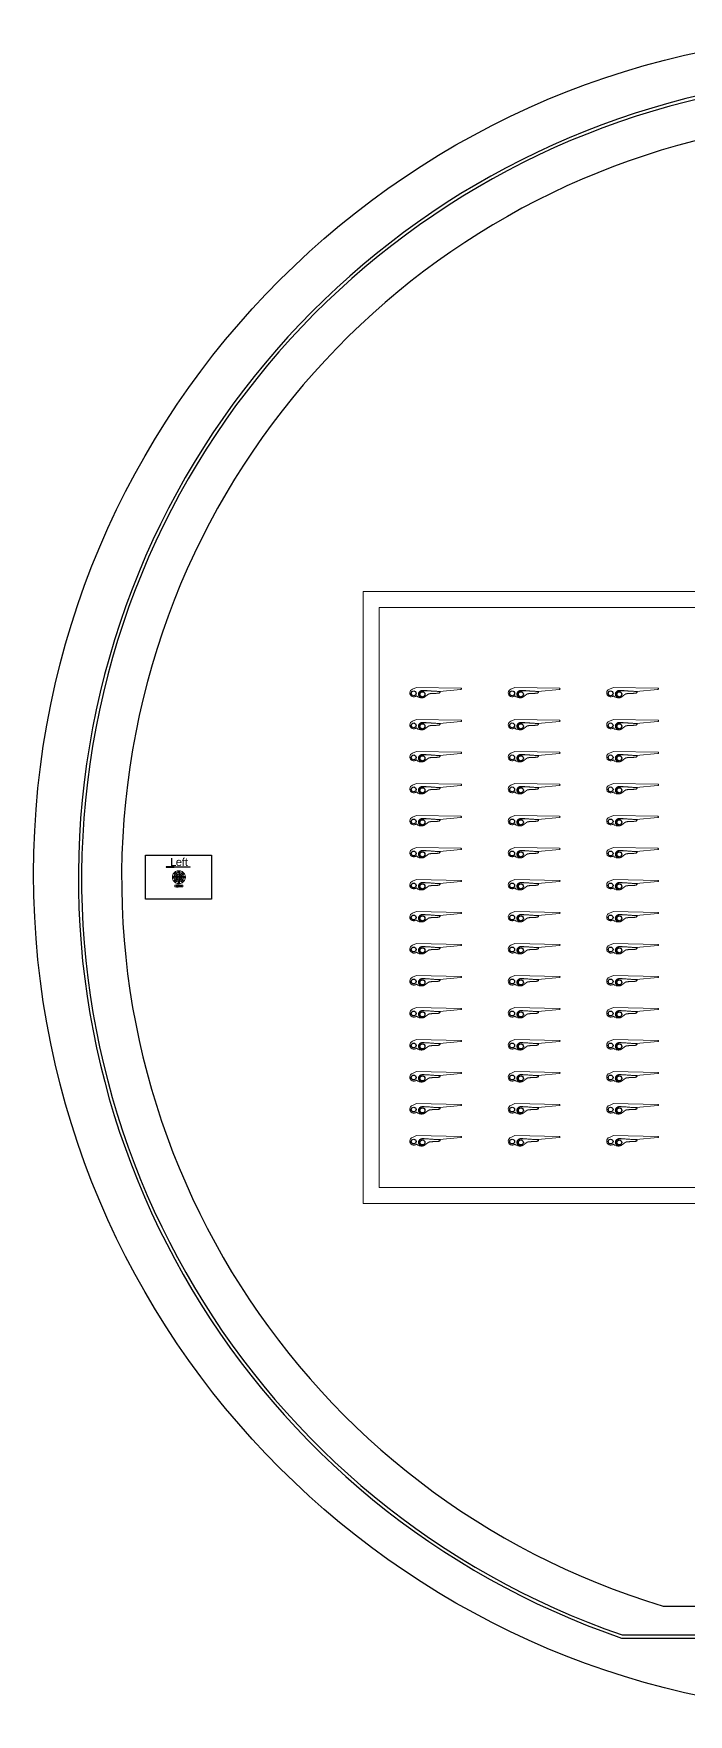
# Model space of a CAD drawing. Header units: inches. Extents: x -52997 to 52003, y -52254 to 52746.
# Drawn here: x -52997 to -12118, y -52254 to 52746 of the extents above; entities that cross this region are included whole.
import ezdxf

# ---------------------------------------------------------------- set-up
doc = ezdxf.new("R2010")
doc.units = ezdxf.units.IN
doc.header["$MEASUREMENT"] = 0
doc.layers.add('1', color=1, linetype='Continuous')
doc.layers.add('2', color=140, linetype='Continuous', lineweight=0)
doc.layers.add('3', color=90, linetype='Continuous', lineweight=0)
doc.styles.get("Standard").update_dxf_attribs({"font": 'Arial.ttf'})

msp = doc.modelspace()

# ---------------------------------------------------------------- linework, layer by layer
at = {"layer": '1'}
for points in [[(-16283, -47486), (0, -47486), (16283, -47486, 5.9991074)], [(-16250, -47286), (0, -47286), (16250, -47286, 5.9868124)], [(-13686, -45486), (0, -45486), (13686, -45486, 6.7943215)]]:
    msp.add_lwpolyline(points, format="xyb", close=True, dxfattribs=at)
for points in [[(-46017, 1425), (-41888, 1425), (-41891, -1324), (-46017, -1324)], [(-44222, 686), (-44272, 686), (-44722, 686), (-44722, 666), (-44222, 666)], [(-44228, 97), (-44329, 97), (-44329, -3), (-44228, -3)], [(-44106, 292), (-44178, 363), (-44248, 293), (-44177, 221)], [(-43982, 343), (-43982, 444), (-43882, 444), (-43882, 343)], [(-43759, 292), (-43687, 363), (-43616, 293), (-43688, 221)], [(-43637, 97), (-43536, 97), (-43536, -3), (-43637, -3)], [(-44177, -126), (-44248, -198), (-44178, -269), (-44106, -197)], [(-43982, -248), (-43982, -350), (-43882, -350), (-43882, -248)], [(-43759, -197), (-43687, -269), (-43616, -198), (-43688, -126)]]:
    msp.add_lwpolyline(points, close=True, dxfattribs=at)
at = {"layer": '1', "linetype": 'Continuous'}
msp.add_lwpolyline([(-43982, -146), (-43982, -73), (-44034, -125, -0.1270167), (-44105, -54), (-44053, -3), (-43982, -3), (-43982, 97), (-44053, 97), (-44105, 149, -0.1270167), (-44034, 220), (-43982, 168), (-43982, 241, -0.1270167), (-43882, 241), (-43882, 168), (-43831, 220, -0.1270167), (-43760, 149), (-43812, 97), (-43882, 97), (-43882, -3), (-43812, -3), (-43760, -54, -0.1270167), (-43831, -125), (-43882, -73), (-43882, -146)], format="xyb", close=True, dxfattribs=at)
for points in [[(-44082, -450), (-44082, -550), (-43982, -550), (-43982, -450)], [(-43782, -450), (-43782, -550), (-43882, -550), (-43882, -450)]]:
    msp.add_lwpolyline(points, close=True, dxfattribs=at)
at = {"layer": '1'}
for centre, radius in [((-497, 246), 52500), ((-29268, 11530), 151), ((-28723, 11476), 156), ((-23121, 11530), 151), ((-22575, 11476), 156), ((-16974, 11530), 151), ((-16428, 11476), 156), ((-29268, 9530), 151), ((-28723, 9476), 156), ((-23121, 9530), 151), ((-22575, 9476), 156), ((-16974, 9530), 151), ((-16428, 9476), 156), ((-29268, 7530), 151), ((-28723, 7476), 156), ((-23121, 7530), 151), ((-22575, 7476), 156), ((-16974, 7530), 151), ((-16428, 7476), 156), ((-29268, 5530), 151), ((-28723, 5476), 156), ((-23121, 5530), 151), ((-22575, 5476), 156), ((-16974, 5530), 151), ((-16428, 5476), 156), ((-29268, 3530), 151), ((-28723, 3476), 156), ((-23121, 3530), 151), ((-22575, 3476), 156), ((-16974, 3530), 151), ((-16428, 3476), 156), ((-29268, 1530), 151), ((-28723, 1476), 156), ((-23121, 1530), 151), ((-22575, 1476), 156), ((-16974, 1530), 151), ((-16428, 1476), 156), ((-29268, -470), 151), ((-28723, -524), 156), ((-23121, -470), 151), ((-22575, -524), 156), ((-16974, -470), 151), ((-16428, -524), 156), ((-29268, -2470), 151), ((-28723, -2524), 156), ((-23121, -2470), 151), ((-22575, -2524), 156), ((-16974, -2470), 151), ((-16428, -2524), 156), ((-29268, -4470), 151), ((-28723, -4524), 156), ((-23121, -4470), 151), ((-22575, -4524), 156), ((-16974, -4470), 151), ((-16428, -4524), 156), ((-29268, -6470), 151), ((-28723, -6524), 156), ((-23121, -6470), 151), ((-22575, -6524), 156), ((-16974, -6470), 151), ((-16428, -6524), 156), ((-29268, -8470), 151), ((-28723, -8524), 156), ((-23121, -8470), 151), ((-22575, -8524), 156), ((-16974, -8470), 151), ((-16428, -8524), 156), ((-29268, -10470), 151), ((-28723, -10524), 156), ((-23121, -10470), 151), ((-22575, -10524), 156), ((-16974, -10470), 151), ((-16428, -10524), 156), ((-29268, -12470), 151), ((-28723, -12524), 156), ((-23121, -12470), 151), ((-22575, -12524), 156), ((-16974, -12470), 151), ((-16428, -12524), 156), ((-29268, -14470), 151), ((-28723, -14524), 156), ((-23121, -14470), 151), ((-22575, -14524), 156), ((-16974, -14470), 151), ((-16428, -14524), 156), ((-29268, -16470), 151), ((-28723, -16524), 156), ((-23121, -16470), 151), ((-22575, -16524), 156), ((-16974, -16470), 151), ((-16428, -16524), 156)]:
    msp.add_circle(centre, radius, dxfattribs=at)
at = {"layer": '2'}
for points in [[(-16283, -47486), (0, -47486), (16283, -47486, 5.9991074)], [(-16250, -47286), (0, -47286), (16250, -47286, 5.9868124)], [(-13686, -45486), (0, -45486), (13686, -45486, 6.7943215)]]:
    msp.add_lwpolyline(points, format="xyb", close=True, dxfattribs=at)
for points in [[(32577, 17900), (32577, -20347), (-32423, -20347), (-32423, 17900)], [(31577, 16900), (31577, -19347), (-31423, -19347), (-31423, 16900)], [(-46017, 1425), (-41888, 1425), (-41891, -1324), (-46017, -1324)], [(-43722, 686), (-43722, 666), (-44222, 666), (-44222, 686), (-43772, 686)]]:
    msp.add_lwpolyline(points, close=True, dxfattribs=at)
at = {"layer": '2', "linetype": 'Continuous'}
for points in [[(-44228, 97, -0.1131041), (-44177, 221), (-44105, 149, 0.070124), (-44126, 97)], [(-44106, 292), (-44034, 220, -0.070124), (-43982, 241), (-43982, 343, 0.1131041)], [(-44053, 97), (-43982, 97), (-43982, 168), (-44034, 220, 0.1270167), (-44105, 149)], [(-43882, 241), (-43882, 343, -0.1131041), (-43759, 292), (-43831, 220, 0.070124)], [(-43882, 168), (-43882, 97), (-43812, 97), (-43760, 149, 0.1270167), (-43831, 220)], [(-43760, 149), (-43688, 221, -0.1131041), (-43637, 97), (-43739, 97, 0.070124)], [(-44177, -126, -0.1131041), (-44228, -3), (-44126, -3, 0.070124), (-44105, -54)], [(-44106, -197), (-44034, -125, 0.070124), (-43982, -146), (-43982, -248, -0.1131041)], [(-43982, -73), (-44034, -125, -0.1270167), (-44105, -54), (-44053, -3), (-43982, -3)], [(-43812, -3), (-43882, -3), (-43882, -73), (-43831, -125, 0.1270167), (-43760, -54)], [(-43882, -248), (-43882, -146, 0.070124), (-43831, -125), (-43759, -197, -0.1131041)], [(-43688, -126), (-43760, -54, 0.070124), (-43739, -3), (-43637, -3, -0.1131041)]]:
    msp.add_lwpolyline(points, format="xyb", close=True, dxfattribs=at)
for points in [[(-43982, -3), (-43882, -3), (-43882, 97), (-43982, 97)], [(-43982, -450), (-43882, -450), (-43882, -550), (-43982, -550)]]:
    msp.add_lwpolyline(points, close=True, dxfattribs=at)
at = {"layer": '2'}
msp.add_circle((-497, 246), 52500, dxfattribs=at)
for points in [[(-28666, 11716), (-28926, 11740), (-28974, 11495), (-28958, 11279), (-28792, 11251), (-28644, 11243), (-28553, 11327), (-28421, 11425), (-28342, 11486), (-28280, 11522), (-28026, 11526), (-27861, 11526), (-27686, 11547), (-27449, 11662), (-27886, 11659), (-28179, 11684), (-28666, 11716)], [(-22519, 11716), (-22779, 11740), (-22827, 11495), (-22811, 11279), (-22645, 11251), (-22496, 11243), (-22405, 11327), (-22274, 11425), (-22195, 11486), (-22133, 11522), (-21879, 11526), (-21714, 11526), (-21538, 11547), (-21301, 11662), (-21739, 11659), (-22031, 11684), (-22519, 11716)], [(-16371, 11716), (-16632, 11740), (-16679, 11495), (-16664, 11279), (-16497, 11251), (-16349, 11243), (-16258, 11327), (-16127, 11425), (-16048, 11486), (-15985, 11522), (-15732, 11526), (-15567, 11526), (-15391, 11547), (-15154, 11662), (-15592, 11659), (-15884, 11684), (-16371, 11716)], [(-28666, 9716), (-28926, 9740), (-28974, 9495), (-28958, 9279), (-28792, 9251), (-28644, 9243), (-28553, 9327), (-28421, 9425), (-28342, 9486), (-28280, 9522), (-28026, 9526), (-27861, 9526), (-27686, 9547), (-27449, 9662), (-27886, 9659), (-28179, 9684), (-28666, 9716)], [(-22519, 9716), (-22779, 9740), (-22827, 9495), (-22811, 9279), (-22645, 9251), (-22496, 9243), (-22405, 9327), (-22274, 9425), (-22195, 9486), (-22133, 9522), (-21879, 9526), (-21714, 9526), (-21538, 9547), (-21301, 9662), (-21739, 9659), (-22031, 9684), (-22519, 9716)], [(-16371, 9716), (-16632, 9740), (-16679, 9495), (-16664, 9279), (-16497, 9251), (-16349, 9243), (-16258, 9327), (-16127, 9425), (-16048, 9486), (-15985, 9522), (-15732, 9526), (-15567, 9526), (-15391, 9547), (-15154, 9662), (-15592, 9659), (-15884, 9684), (-16371, 9716)], [(-28666, 7716), (-28926, 7740), (-28974, 7495), (-28958, 7279), (-28792, 7251), (-28644, 7243), (-28553, 7327), (-28421, 7425), (-28342, 7486), (-28280, 7522), (-28026, 7526), (-27861, 7526), (-27686, 7547), (-27449, 7662), (-27886, 7659), (-28179, 7684), (-28666, 7716)], [(-22519, 7716), (-22779, 7740), (-22827, 7495), (-22811, 7279), (-22645, 7251), (-22496, 7243), (-22405, 7327), (-22274, 7425), (-22195, 7486), (-22133, 7522), (-21879, 7526), (-21714, 7526), (-21538, 7547), (-21301, 7662), (-21739, 7659), (-22031, 7684), (-22519, 7716)], [(-16371, 7716), (-16632, 7740), (-16679, 7495), (-16664, 7279), (-16497, 7251), (-16349, 7243), (-16258, 7327), (-16127, 7425), (-16048, 7486), (-15985, 7522), (-15732, 7526), (-15567, 7526), (-15391, 7547), (-15154, 7662), (-15592, 7659), (-15884, 7684), (-16371, 7716)], [(-28666, 5716), (-28926, 5740), (-28974, 5495), (-28958, 5279), (-28792, 5251), (-28644, 5243), (-28553, 5327), (-28421, 5425), (-28342, 5486), (-28280, 5522), (-28026, 5526), (-27861, 5526), (-27686, 5547), (-27449, 5662), (-27886, 5659), (-28179, 5684), (-28666, 5716)], [(-22519, 5716), (-22779, 5740), (-22827, 5495), (-22811, 5279), (-22645, 5251), (-22496, 5243), (-22405, 5327), (-22274, 5425), (-22195, 5486), (-22133, 5522), (-21879, 5526), (-21714, 5526), (-21538, 5547), (-21301, 5662), (-21739, 5659), (-22031, 5684), (-22519, 5716)], [(-16371, 5716), (-16632, 5740), (-16679, 5495), (-16664, 5279), (-16497, 5251), (-16349, 5243), (-16258, 5327), (-16127, 5425), (-16048, 5486), (-15985, 5522), (-15732, 5526), (-15567, 5526), (-15391, 5547), (-15154, 5662), (-15592, 5659), (-15884, 5684), (-16371, 5716)], [(-28666, 3716), (-28926, 3740), (-28974, 3495), (-28958, 3279), (-28792, 3251), (-28644, 3243), (-28553, 3327), (-28421, 3425), (-28342, 3486), (-28280, 3522), (-28026, 3526), (-27861, 3526), (-27686, 3547), (-27449, 3662), (-27886, 3659), (-28179, 3684), (-28666, 3716)], [(-22519, 3716), (-22779, 3740), (-22827, 3495), (-22811, 3279), (-22645, 3251), (-22496, 3243), (-22405, 3327), (-22274, 3425), (-22195, 3486), (-22133, 3522), (-21879, 3526), (-21714, 3526), (-21538, 3547), (-21301, 3662), (-21739, 3659), (-22031, 3684), (-22519, 3716)], [(-16371, 3716), (-16632, 3740), (-16679, 3495), (-16664, 3279), (-16497, 3251), (-16349, 3243), (-16258, 3327), (-16127, 3425), (-16048, 3486), (-15985, 3522), (-15732, 3526), (-15567, 3526), (-15391, 3547), (-15154, 3662), (-15592, 3659), (-15884, 3684), (-16371, 3716)], [(-28666, 1716), (-28926, 1740), (-28974, 1495), (-28958, 1279), (-28792, 1251), (-28644, 1243), (-28553, 1327), (-28421, 1425), (-28342, 1486), (-28280, 1522), (-28026, 1526), (-27861, 1526), (-27686, 1547), (-27449, 1662), (-27886, 1659), (-28179, 1684), (-28666, 1716)], [(-22519, 1716), (-22779, 1740), (-22827, 1495), (-22811, 1279), (-22645, 1251), (-22496, 1243), (-22405, 1327), (-22274, 1425), (-22195, 1486), (-22133, 1522), (-21879, 1526), (-21714, 1526), (-21538, 1547), (-21301, 1662), (-21739, 1659), (-22031, 1684), (-22519, 1716)], [(-16371, 1716), (-16632, 1740), (-16679, 1495), (-16664, 1279), (-16497, 1251), (-16349, 1243), (-16258, 1327), (-16127, 1425), (-16048, 1486), (-15985, 1522), (-15732, 1526), (-15567, 1526), (-15391, 1547), (-15154, 1662), (-15592, 1659), (-15884, 1684), (-16371, 1716)], [(-28666, -284), (-28926, -260), (-28974, -505), (-28958, -721), (-28792, -749), (-28644, -757), (-28553, -673), (-28421, -575), (-28342, -514), (-28280, -478), (-28026, -474), (-27861, -474), (-27686, -453), (-27449, -338), (-27886, -341), (-28179, -316), (-28666, -284)], [(-22519, -284), (-22779, -260), (-22827, -505), (-22811, -721), (-22645, -749), (-22496, -757), (-22405, -673), (-22274, -575), (-22195, -514), (-22133, -478), (-21879, -474), (-21714, -474), (-21538, -453), (-21301, -338), (-21739, -341), (-22031, -316), (-22519, -284)], [(-16371, -284), (-16632, -260), (-16679, -505), (-16664, -721), (-16497, -749), (-16349, -757), (-16258, -673), (-16127, -575), (-16048, -514), (-15985, -478), (-15732, -474), (-15567, -474), (-15391, -453), (-15154, -338), (-15592, -341), (-15884, -316), (-16371, -284)], [(-28666, -2284), (-28926, -2260), (-28974, -2505), (-28958, -2721), (-28792, -2749), (-28644, -2757), (-28553, -2673), (-28421, -2575), (-28342, -2514), (-28280, -2478), (-28026, -2474), (-27861, -2474), (-27686, -2453), (-27449, -2338), (-27886, -2341), (-28179, -2316), (-28666, -2284)], [(-22519, -2284), (-22779, -2260), (-22827, -2505), (-22811, -2721), (-22645, -2749), (-22496, -2757), (-22405, -2673), (-22274, -2575), (-22195, -2514), (-22133, -2478), (-21879, -2474), (-21714, -2474), (-21538, -2453), (-21301, -2338), (-21739, -2341), (-22031, -2316), (-22519, -2284)], [(-16371, -2284), (-16632, -2260), (-16679, -2505), (-16664, -2721), (-16497, -2749), (-16349, -2757), (-16258, -2673), (-16127, -2575), (-16048, -2514), (-15985, -2478), (-15732, -2474), (-15567, -2474), (-15391, -2453), (-15154, -2338), (-15592, -2341), (-15884, -2316), (-16371, -2284)], [(-28666, -4284), (-28926, -4260), (-28974, -4505), (-28958, -4721), (-28792, -4749), (-28644, -4757), (-28553, -4673), (-28421, -4575), (-28342, -4514), (-28280, -4478), (-28026, -4474), (-27861, -4474), (-27686, -4453), (-27449, -4338), (-27886, -4341), (-28179, -4316), (-28666, -4284)], [(-22519, -4284), (-22779, -4260), (-22827, -4505), (-22811, -4721), (-22645, -4749), (-22496, -4757), (-22405, -4673), (-22274, -4575), (-22195, -4514), (-22133, -4478), (-21879, -4474), (-21714, -4474), (-21538, -4453), (-21301, -4338), (-21739, -4341), (-22031, -4316), (-22519, -4284)], [(-16371, -4284), (-16632, -4260), (-16679, -4505), (-16664, -4721), (-16497, -4749), (-16349, -4757), (-16258, -4673), (-16127, -4575), (-16048, -4514), (-15985, -4478), (-15732, -4474), (-15567, -4474), (-15391, -4453), (-15154, -4338), (-15592, -4341), (-15884, -4316), (-16371, -4284)], [(-28666, -6284), (-28926, -6260), (-28974, -6505), (-28958, -6721), (-28792, -6749), (-28644, -6757), (-28553, -6673), (-28421, -6575), (-28342, -6514), (-28280, -6478), (-28026, -6474), (-27861, -6474), (-27686, -6453), (-27449, -6338), (-27886, -6341), (-28179, -6316), (-28666, -6284)], [(-22519, -6284), (-22779, -6260), (-22827, -6505), (-22811, -6721), (-22645, -6749), (-22496, -6757), (-22405, -6673), (-22274, -6575), (-22195, -6514), (-22133, -6478), (-21879, -6474), (-21714, -6474), (-21538, -6453), (-21301, -6338), (-21739, -6341), (-22031, -6316), (-22519, -6284)], [(-16371, -6284), (-16632, -6260), (-16679, -6505), (-16664, -6721), (-16497, -6749), (-16349, -6757), (-16258, -6673), (-16127, -6575), (-16048, -6514), (-15985, -6478), (-15732, -6474), (-15567, -6474), (-15391, -6453), (-15154, -6338), (-15592, -6341), (-15884, -6316), (-16371, -6284)], [(-28666, -8284), (-28926, -8260), (-28974, -8505), (-28958, -8721), (-28792, -8749), (-28644, -8757), (-28553, -8673), (-28421, -8575), (-28342, -8514), (-28280, -8478), (-28026, -8474), (-27861, -8474), (-27686, -8453), (-27449, -8338), (-27886, -8341), (-28179, -8316), (-28666, -8284)], [(-22519, -8284), (-22779, -8260), (-22827, -8505), (-22811, -8721), (-22645, -8749), (-22496, -8757), (-22405, -8673), (-22274, -8575), (-22195, -8514), (-22133, -8478), (-21879, -8474), (-21714, -8474), (-21538, -8453), (-21301, -8338), (-21739, -8341), (-22031, -8316), (-22519, -8284)], [(-16371, -8284), (-16632, -8260), (-16679, -8505), (-16664, -8721), (-16497, -8749), (-16349, -8757), (-16258, -8673), (-16127, -8575), (-16048, -8514), (-15985, -8478), (-15732, -8474), (-15567, -8474), (-15391, -8453), (-15154, -8338), (-15592, -8341), (-15884, -8316), (-16371, -8284)], [(-28666, -10284), (-28926, -10260), (-28974, -10505), (-28958, -10721), (-28792, -10749), (-28644, -10757), (-28553, -10673), (-28421, -10575), (-28342, -10514), (-28280, -10478), (-28026, -10474), (-27861, -10474), (-27686, -10453), (-27449, -10338), (-27886, -10341), (-28179, -10316), (-28666, -10284)], [(-22519, -10284), (-22779, -10260), (-22827, -10505), (-22811, -10721), (-22645, -10749), (-22496, -10757), (-22405, -10673), (-22274, -10575), (-22195, -10514), (-22133, -10478), (-21879, -10474), (-21714, -10474), (-21538, -10453), (-21301, -10338), (-21739, -10341), (-22031, -10316), (-22519, -10284)], [(-16371, -10284), (-16632, -10260), (-16679, -10505), (-16664, -10721), (-16497, -10749), (-16349, -10757), (-16258, -10673), (-16127, -10575), (-16048, -10514), (-15985, -10478), (-15732, -10474), (-15567, -10474), (-15391, -10453), (-15154, -10338), (-15592, -10341), (-15884, -10316), (-16371, -10284)], [(-28666, -12284), (-28926, -12260), (-28974, -12505), (-28958, -12721), (-28792, -12749), (-28644, -12757), (-28553, -12673), (-28421, -12575), (-28342, -12514), (-28280, -12478), (-28026, -12474), (-27861, -12474), (-27686, -12453), (-27449, -12338), (-27886, -12341), (-28179, -12316), (-28666, -12284)], [(-22519, -12284), (-22779, -12260), (-22827, -12505), (-22811, -12721), (-22645, -12749), (-22496, -12757), (-22405, -12673), (-22274, -12575), (-22195, -12514), (-22133, -12478), (-21879, -12474), (-21714, -12474), (-21538, -12453), (-21301, -12338), (-21739, -12341), (-22031, -12316), (-22519, -12284)], [(-16371, -12284), (-16632, -12260), (-16679, -12505), (-16664, -12721), (-16497, -12749), (-16349, -12757), (-16258, -12673), (-16127, -12575), (-16048, -12514), (-15985, -12478), (-15732, -12474), (-15567, -12474), (-15391, -12453), (-15154, -12338), (-15592, -12341), (-15884, -12316), (-16371, -12284)], [(-28666, -14284), (-28926, -14260), (-28974, -14505), (-28958, -14721), (-28792, -14749), (-28644, -14757), (-28553, -14673), (-28421, -14575), (-28342, -14514), (-28280, -14478), (-28026, -14474), (-27861, -14474), (-27686, -14453), (-27449, -14338), (-27886, -14341), (-28179, -14316), (-28666, -14284)], [(-22519, -14284), (-22779, -14260), (-22827, -14505), (-22811, -14721), (-22645, -14749), (-22496, -14757), (-22405, -14673), (-22274, -14575), (-22195, -14514), (-22133, -14478), (-21879, -14474), (-21714, -14474), (-21538, -14453), (-21301, -14338), (-21739, -14341), (-22031, -14316), (-22519, -14284)], [(-16371, -14284), (-16632, -14260), (-16679, -14505), (-16664, -14721), (-16497, -14749), (-16349, -14757), (-16258, -14673), (-16127, -14575), (-16048, -14514), (-15985, -14478), (-15732, -14474), (-15567, -14474), (-15391, -14453), (-15154, -14338), (-15592, -14341), (-15884, -14316), (-16371, -14284)], [(-28666, -16284), (-28926, -16260), (-28974, -16505), (-28958, -16721), (-28792, -16749), (-28644, -16757), (-28553, -16673), (-28421, -16575), (-28342, -16514), (-28280, -16478), (-28026, -16474), (-27861, -16474), (-27686, -16453), (-27449, -16338), (-27886, -16341), (-28179, -16316), (-28666, -16284)], [(-22519, -16284), (-22779, -16260), (-22827, -16505), (-22811, -16721), (-22645, -16749), (-22496, -16757), (-22405, -16673), (-22274, -16575), (-22195, -16514), (-22133, -16478), (-21879, -16474), (-21714, -16474), (-21538, -16453), (-21301, -16338), (-21739, -16341), (-22031, -16316), (-22519, -16284)], [(-16371, -16284), (-16632, -16260), (-16679, -16505), (-16664, -16721), (-16497, -16749), (-16349, -16757), (-16258, -16673), (-16127, -16575), (-16048, -16514), (-15985, -16478), (-15732, -16474), (-15567, -16474), (-15391, -16453), (-15154, -16338), (-15592, -16341), (-15884, -16316), (-16371, -16284)]]:
    msp.add_rational_spline(points, [1, 0.814714166428, 1, 0.814714166428, 1, 0.814714166428, 1, 0.814714166428, 1, 0.842751075352, 1, 0.848390095596, 1, 0.848390095596, 1, 0.848390095596, 1], degree=2, knots=[0, 0, 0, 1.2371205, 1.2371205, 2.4742409, 2.4742409, 3.7113614, 3.7113614, 4.9484819, 4.9484819, 6.0853273, 6.0853273, 7.2010466, 7.2010466, 8.3167659, 8.3167659, 9.4324852, 9.4324852, 9.4324852], dxfattribs=at)
at = {"layer": '3'}
for points in [[(-16283, -47486), (0, -47486), (16283, -47486, 5.9991074)], [(-16283, -47486), (0, -47486), (16283, -47486, 5.9991074)], [(-16250, -47286), (0, -47286), (16250, -47286, 5.9868124)], [(-16250, -47286), (0, -47286), (16250, -47286, 5.9868124)], [(-13686, -45486), (0, -45486), (13686, -45486, 6.7943215)], [(-13686, -45486), (0, -45486), (13686, -45486, 6.7943215)], [(-29097, 11903), (-26321, 11850, -1.1624846), (-26318, 11779), (-27666, 11650), (-28713, 11691, 0.9976551), (-28719, 11272, -0.31778), (-29092, 11372, -1.2120691), (-29345, 11793)], [(-22949, 11903), (-20174, 11850, -1.1624846), (-20171, 11779), (-21518, 11650), (-22566, 11691, 0.9976551), (-22572, 11272, -0.31778), (-22945, 11372, -1.2120691), (-23198, 11793)], [(-16802, 11903), (-14026, 11850, -1.1624846), (-14024, 11779), (-15371, 11650), (-16418, 11691, 0.9976551), (-16424, 11272, -0.31778), (-16798, 11372, -1.2120691), (-17051, 11793)], [(-29097, 9903), (-26321, 9850, -1.1624846), (-26318, 9779), (-27666, 9650), (-28713, 9691, 0.9976551), (-28719, 9272, -0.31778), (-29092, 9372, -1.2120691), (-29345, 9793)], [(-22949, 9903), (-20174, 9850, -1.1624846), (-20171, 9779), (-21518, 9650), (-22566, 9691, 0.9976551), (-22572, 9272, -0.31778), (-22945, 9372, -1.2120691), (-23198, 9793)], [(-16802, 9903), (-14026, 9850, -1.1624846), (-14024, 9779), (-15371, 9650), (-16418, 9691, 0.9976551), (-16424, 9272, -0.31778), (-16798, 9372, -1.2120691), (-17051, 9793)], [(-29097, 7903), (-26321, 7850, -1.1624846), (-26318, 7779), (-27666, 7650), (-28713, 7691, 0.9976551), (-28719, 7272, -0.31778), (-29092, 7372, -1.2120691), (-29345, 7793)], [(-22949, 7903), (-20174, 7850, -1.1624846), (-20171, 7779), (-21518, 7650), (-22566, 7691, 0.9976551), (-22572, 7272, -0.31778), (-22945, 7372, -1.2120691), (-23198, 7793)], [(-16802, 7903), (-14026, 7850, -1.1624846), (-14024, 7779), (-15371, 7650), (-16418, 7691, 0.9976551), (-16424, 7272, -0.31778), (-16798, 7372, -1.2120691), (-17051, 7793)], [(-29097, 5903), (-26321, 5850, -1.1624846), (-26318, 5779), (-27666, 5650), (-28713, 5691, 0.9976551), (-28719, 5272, -0.31778), (-29092, 5372, -1.2120691), (-29345, 5793)], [(-22949, 5903), (-20174, 5850, -1.1624846), (-20171, 5779), (-21518, 5650), (-22566, 5691, 0.9976551), (-22572, 5272, -0.31778), (-22945, 5372, -1.2120691), (-23198, 5793)], [(-16802, 5903), (-14026, 5850, -1.1624846), (-14024, 5779), (-15371, 5650), (-16418, 5691, 0.9976551), (-16424, 5272, -0.31778), (-16798, 5372, -1.2120691), (-17051, 5793)], [(-29097, 3903), (-26321, 3850, -1.1624846), (-26318, 3779), (-27666, 3650), (-28713, 3691, 0.9976551), (-28719, 3272, -0.31778), (-29092, 3372, -1.2120691), (-29345, 3793)], [(-22949, 3903), (-20174, 3850, -1.1624846), (-20171, 3779), (-21518, 3650), (-22566, 3691, 0.9976551), (-22572, 3272, -0.31778), (-22945, 3372, -1.2120691), (-23198, 3793)], [(-16802, 3903), (-14026, 3850, -1.1624846), (-14024, 3779), (-15371, 3650), (-16418, 3691, 0.9976551), (-16424, 3272, -0.31778), (-16798, 3372, -1.2120691), (-17051, 3793)], [(-29097, 1903), (-26321, 1850, -1.1624846), (-26318, 1779), (-27666, 1650), (-28713, 1691, 0.9976551), (-28719, 1272, -0.31778), (-29092, 1372, -1.2120691), (-29345, 1793)], [(-22949, 1903), (-20174, 1850, -1.1624846), (-20171, 1779), (-21518, 1650), (-22566, 1691, 0.9976551), (-22572, 1272, -0.31778), (-22945, 1372, -1.2120691), (-23198, 1793)], [(-16802, 1903), (-14026, 1850, -1.1624846), (-14024, 1779), (-15371, 1650), (-16418, 1691, 0.9976551), (-16424, 1272, -0.31778), (-16798, 1372, -1.2120691), (-17051, 1793)], [(-29097, -97), (-26321, -150, -1.1624846), (-26318, -221), (-27666, -350), (-28713, -309, 0.9976551), (-28719, -728, -0.31778), (-29092, -628, -1.2120691), (-29345, -207)], [(-22949, -97), (-20174, -150, -1.1624846), (-20171, -221), (-21518, -350), (-22566, -309, 0.9976551), (-22572, -728, -0.31778), (-22945, -628, -1.2120691), (-23198, -207)], [(-16802, -97), (-14026, -150, -1.1624846), (-14024, -221), (-15371, -350), (-16418, -309, 0.9976551), (-16424, -728, -0.31778), (-16798, -628, -1.2120691), (-17051, -207)], [(-29097, -2097), (-26321, -2150, -1.1624846), (-26318, -2221), (-27666, -2350), (-28713, -2309, 0.9976551), (-28719, -2728, -0.31778), (-29092, -2628, -1.2120691), (-29345, -2207)], [(-22949, -2097), (-20174, -2150, -1.1624846), (-20171, -2221), (-21518, -2350), (-22566, -2309, 0.9976551), (-22572, -2728, -0.31778), (-22945, -2628, -1.2120691), (-23198, -2207)], [(-16802, -2097), (-14026, -2150, -1.1624846), (-14024, -2221), (-15371, -2350), (-16418, -2309, 0.9976551), (-16424, -2728, -0.31778), (-16798, -2628, -1.2120691), (-17051, -2207)], [(-29097, -4097), (-26321, -4150, -1.1624846), (-26318, -4221), (-27666, -4350), (-28713, -4309, 0.9976551), (-28719, -4728, -0.31778), (-29092, -4628, -1.2120691), (-29345, -4207)], [(-22949, -4097), (-20174, -4150, -1.1624846), (-20171, -4221), (-21518, -4350), (-22566, -4309, 0.9976551), (-22572, -4728, -0.31778), (-22945, -4628, -1.2120691), (-23198, -4207)], [(-16802, -4097), (-14026, -4150, -1.1624846), (-14024, -4221), (-15371, -4350), (-16418, -4309, 0.9976551), (-16424, -4728, -0.31778), (-16798, -4628, -1.2120691), (-17051, -4207)], [(-29097, -6097), (-26321, -6150, -1.1624846), (-26318, -6221), (-27666, -6350), (-28713, -6309, 0.9976551), (-28719, -6728, -0.31778), (-29092, -6628, -1.2120691), (-29345, -6207)], [(-22949, -6097), (-20174, -6150, -1.1624846), (-20171, -6221), (-21518, -6350), (-22566, -6309, 0.9976551), (-22572, -6728, -0.31778), (-22945, -6628, -1.2120691), (-23198, -6207)], [(-16802, -6097), (-14026, -6150, -1.1624846), (-14024, -6221), (-15371, -6350), (-16418, -6309, 0.9976551), (-16424, -6728, -0.31778), (-16798, -6628, -1.2120691), (-17051, -6207)], [(-29097, -8097), (-26321, -8150, -1.1624846), (-26318, -8221), (-27666, -8350), (-28713, -8309, 0.9976551), (-28719, -8728, -0.31778), (-29092, -8628, -1.2120691), (-29345, -8207)], [(-22949, -8097), (-20174, -8150, -1.1624846), (-20171, -8221), (-21518, -8350), (-22566, -8309, 0.9976551), (-22572, -8728, -0.31778), (-22945, -8628, -1.2120691), (-23198, -8207)], [(-16802, -8097), (-14026, -8150, -1.1624846), (-14024, -8221), (-15371, -8350), (-16418, -8309, 0.9976551), (-16424, -8728, -0.31778), (-16798, -8628, -1.2120691), (-17051, -8207)], [(-29097, -10097), (-26321, -10150, -1.1624846), (-26318, -10221), (-27666, -10350), (-28713, -10309, 0.9976551), (-28719, -10728, -0.31778), (-29092, -10628, -1.2120691), (-29345, -10207)], [(-22949, -10097), (-20174, -10150, -1.1624846), (-20171, -10221), (-21518, -10350), (-22566, -10309, 0.9976551), (-22572, -10728, -0.31778), (-22945, -10628, -1.2120691), (-23198, -10207)], [(-16802, -10097), (-14026, -10150, -1.1624846), (-14024, -10221), (-15371, -10350), (-16418, -10309, 0.9976551), (-16424, -10728, -0.31778), (-16798, -10628, -1.2120691), (-17051, -10207)], [(-29097, -12097), (-26321, -12150, -1.1624846), (-26318, -12221), (-27666, -12350), (-28713, -12309, 0.9976551), (-28719, -12728, -0.31778), (-29092, -12628, -1.2120691), (-29345, -12207)], [(-22949, -12097), (-20174, -12150, -1.1624846), (-20171, -12221), (-21518, -12350), (-22566, -12309, 0.9976551), (-22572, -12728, -0.31778), (-22945, -12628, -1.2120691), (-23198, -12207)], [(-16802, -12097), (-14026, -12150, -1.1624846), (-14024, -12221), (-15371, -12350), (-16418, -12309, 0.9976551), (-16424, -12728, -0.31778), (-16798, -12628, -1.2120691), (-17051, -12207)], [(-29097, -14097), (-26321, -14150, -1.1624846), (-26318, -14221), (-27666, -14350), (-28713, -14309, 0.9976551), (-28719, -14728, -0.31778), (-29092, -14628, -1.2120691), (-29345, -14207)], [(-22949, -14097), (-20174, -14150, -1.1624846), (-20171, -14221), (-21518, -14350), (-22566, -14309, 0.9976551), (-22572, -14728, -0.31778), (-22945, -14628, -1.2120691), (-23198, -14207)], [(-16802, -14097), (-14026, -14150, -1.1624846), (-14024, -14221), (-15371, -14350), (-16418, -14309, 0.9976551), (-16424, -14728, -0.31778), (-16798, -14628, -1.2120691), (-17051, -14207)], [(-29097, -16097), (-26321, -16150, -1.1624846), (-26318, -16221), (-27666, -16350), (-28713, -16309, 0.9976551), (-28719, -16728, -0.31778), (-29092, -16628, -1.2120691), (-29345, -16207)], [(-22949, -16097), (-20174, -16150, -1.1624846), (-20171, -16221), (-21518, -16350), (-22566, -16309, 0.9976551), (-22572, -16728, -0.31778), (-22945, -16628, -1.2120691), (-23198, -16207)], [(-16802, -16097), (-14026, -16150, -1.1624846), (-14024, -16221), (-15371, -16350), (-16418, -16309, 0.9976551), (-16424, -16728, -0.31778), (-16798, -16628, -1.2120691), (-17051, -16207)]]:
    msp.add_lwpolyline(points, format="xyb", close=True, dxfattribs=at)
for points in [[(-46017, 1425), (-41888, 1425), (-41891, -1324), (-46017, -1324)], [(-44126, -3), (-44126, 97), (-44053, 97), (-44053, -3)], [(-43982, 343), (-43982, -248), (-43882, -248), (-43882, 343)], [(-43812, -3), (-43812, 97), (-43739, 97), (-43739, -3)], [(-43722, 666), (-43222, 666), (-43222, 686), (-43722, 686)]]:
    msp.add_lwpolyline(points, close=True, dxfattribs=at)
at = {"layer": '3', "linetype": 'Continuous'}
for points in [[(-44248, 293), (-44177, 221, 0.1131041), (-44228, 97), (-44329, 97, -0.1344878)], [(-43982, 444), (-43982, 343, 0.1131041), (-44106, 292), (-44178, 363, -0.1344878)], [(-43687, 363), (-43759, 292, 0.1131041), (-43882, 343), (-43882, 444, -0.1344878)], [(-43536, 97), (-43637, 97, 0.1131041), (-43688, 221), (-43616, 293, -0.1344878)], [(-44329, -3), (-44228, -3, 0.1131041), (-44177, -126), (-44248, -198, -0.1344878)], [(-44178, -269), (-44106, -197, 0.1131041), (-43982, -248), (-43982, -350, -0.1344878)], [(-43882, -350), (-43882, -248, 0.1131041), (-43759, -197), (-43687, -269, -0.1344878)], [(-43616, -198), (-43688, -126, 0.1131041), (-43637, -3), (-43536, -3, -0.1344878)]]:
    msp.add_lwpolyline(points, format="xyb", close=True, dxfattribs=at)
for points in [[(-44182, -450), (-44182, -550), (-44082, -550), (-44082, -450)], [(-43682, -450), (-43682, -550), (-43782, -550), (-43782, -450)]]:
    msp.add_lwpolyline(points, close=True, dxfattribs=at)
at = {"layer": '3'}
msp.add_circle((-497, 246), 52500, dxfattribs=at)
msp.add_circle((-497, 246), 52500, dxfattribs=at)

# ---------------------------------------------------------------- texts
at = {"layer": '1', "insert": (-44470, 1246), "char_height": 500, "attachment_point": 1}
msp.add_mtext_dynamic_manual_height_columns('L', width=961.43, gutter_width=1, heights=[0], dxfattribs=at)
at = {"layer": '2', "insert": (-44120, 1246), "char_height": 500, "attachment_point": 1}
msp.add_mtext_dynamic_manual_height_columns('e', width=961.43, gutter_width=1, heights=[0], dxfattribs=at)
at = {"layer": '3', "insert": (-43745, 1246), "char_height": 500, "attachment_point": 1}
msp.add_mtext_dynamic_manual_height_columns('ft', width=961.43, gutter_width=1, heights=[0], dxfattribs=at)

doc.saveas('drawing.dxf')
